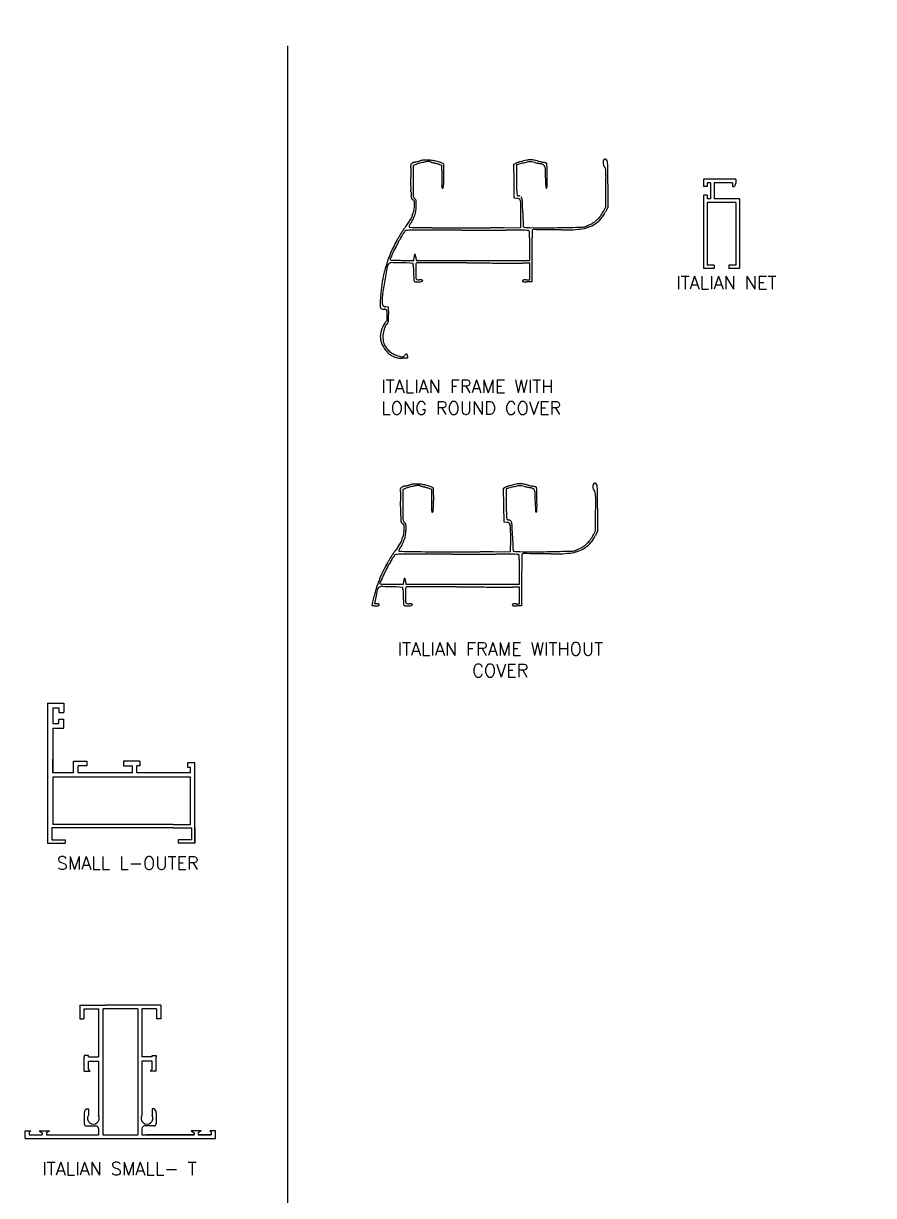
# Model space of a CAD drawing. Header units: millimetres. Extents: x -27371 to -844, y 11365 to 35579.
# Drawn here: x -3277.9 to -2992.2, y 14276.8 to 14670.6 of the extents above; entities that cross this region are included whole.
import ezdxf

# ---------------------------------------------------------------- set-up
doc = ezdxf.new("R2010")
doc.units = ezdxf.units.MM
doc.styles.add('Annotative', font='romans.shx')

msp = doc.modelspace()

# ---------------------------------------------------------------- linework, layer by layer
for p, q in [((-3189.22, 14663.16), (-3189.22, 13689.38)), ((-3113.09, 14623.36), (-3112.54, 14623.62)), ((-3110.17, 14623.63), (-3112.23, 14623.07)), ((-3146.28, 14623.15), (-3146.95, 14622.9)), ((-3146.95, 14622.9), (-3146.95, 14619.79)), ((-3137.27, 14622.9), (-3137.94, 14623.15)), ((-3137.24, 14619.61), (-3137.27, 14622.9)), ((-3113.02, 14617.66), (-3113.09, 14623.36)), ((-3112.23, 14623.07), (-3112.2, 14618.03)), ((-3112.96, 14611.96), (-3113.02, 14617.66)), ((-3081.51, 14616.74), (-3081.51, 14608.81)), ((-3038.46, 14618.26), (-3049.36, 14618.26)), ((-3049.36, 14618.26), (-3049.36, 14615.86)), ((-3048.16, 14615.86), (-3049.36, 14615.86)), ((-3046.96, 14617.06), (-3048.16, 14617.06)), ((-3048.16, 14617.06), (-3048.16, 14615.86)), ((-3046.96, 14617.06), (-3046.96, 14611.71)), ((-3039.66, 14617.06), (-3045.76, 14617.06)), ((-3045.76, 14617.06), (-3045.76, 14611.71)), ((-3039.66, 14617.06), (-3039.66, 14615.86)), ((-3039.48, 14615.86), (-3039.66, 14615.86)), ((-3038.46, 14617.06), (-3038.87, 14616.03)), ((-3038.46, 14618.26), (-3038.46, 14617.06)), ((-3112, 14611.83), (-3112.96, 14611.96)), ((-3082.23, 14609.05), (-3082.16, 14615.47)), ((-3049.36, 14612.91), (-3049.36, 14588.26)), ((-3048.16, 14612.91), (-3049.36, 14612.91)), ((-3048.16, 14612.91), (-3048.16, 14611.71)), ((-3082.9, 14607.62), (-3082.23, 14609.05)), ((-3081.51, 14608.81), (-3082.3, 14607.28)), ((-3046.96, 14611.71), (-3048.16, 14611.71)), ((-3048.16, 14610.51), (-3048.16, 14589.46)), ((-3038.46, 14610.51), (-3048.16, 14610.51)), ((-3037.26, 14611.71), (-3045.76, 14611.71)), ((-3038.46, 14610.51), (-3038.46, 14589.46)), ((-3037.26, 14611.71), (-3037.26, 14588.26)), ((-3110.78, 14602.04), (-3110.71, 14605.92)), ((-3116.71, 14601.98), (-3110.78, 14602.04)), ((-3048.16, 14596.16), (-3048.16, 14589.46)), ((-3038.46, 14596.16), (-3038.46, 14589.46)), ((-3107.76, 14591.03), (-3107.76, 14595.73)), ((-3107.03, 14592.44), (-3107.03, 14583.77)), ((-3150.71, 14591.03), (-3146.73, 14591.03)), ((-3146.73, 14591.03), (-3146.66, 14592.06)), ((-3146.03, 14592.06), (-3145.95, 14591.03)), ((-3145.95, 14591.03), (-3126.85, 14591.03)), ((-3126.85, 14591.03), (-3107.76, 14591.03)), ((-3107.76, 14590.06), (-3110.11, 14590.07)), ((-3107.76, 14587.28), (-3107.76, 14590.06)), ((-3045.76, 14588.26), (-3049.36, 14588.26)), ((-3045.76, 14589.46), (-3048.16, 14589.46)), ((-3045.76, 14589.46), (-3045.76, 14588.26)), ((-3038.46, 14589.46), (-3040.86, 14589.46)), ((-3040.86, 14589.46), (-3040.86, 14588.26)), ((-3037.26, 14588.26), (-3040.86, 14588.26)), ((-3108.96, 14584.5), (-3107.76, 14584.5)), ((-3107.76, 14584.5), (-3107.76, 14587.28)), ((-3107.03, 14583.77), (-3108.6, 14583.77)), ((-3156.18, 14575.5), (-3155.29, 14575.42)), ((-3155.29, 14575.42), (-3155.23, 14572.85)), ((-3148.88, 14558.13), (-3150.57, 14558.13)), ((-3148.88, 14558.85), (-3148.88, 14558.13)), ((-3149.73, 14514.29), (-3150.4, 14514.04)), ((-3150.4, 14514.04), (-3150.4, 14510.93)), ((-3140.72, 14514.04), (-3141.39, 14514.29)), ((-3140.69, 14510.75), (-3140.72, 14514.04)), ((-3116.54, 14514.5), (-3115.99, 14514.76)), ((-3116.47, 14508.8), (-3116.54, 14514.5)), ((-3113.62, 14514.77), (-3115.68, 14514.2)), ((-3115.68, 14514.2), (-3115.65, 14509.17)), ((-3116.41, 14503.09), (-3116.47, 14508.8)), ((-3085.68, 14500.19), (-3085.61, 14506.61)), ((-3084.96, 14507.88), (-3084.96, 14499.95)), ((-3115.45, 14502.97), (-3116.41, 14503.09)), ((-3086.35, 14498.76), (-3085.68, 14500.19)), ((-3084.96, 14499.95), (-3085.75, 14498.42)), ((-3114.23, 14493.18), (-3114.16, 14497.06)), ((-3120.16, 14493.12), (-3114.23, 14493.18)), ((-3111.21, 14482.17), (-3111.21, 14486.87)), ((-3154.16, 14482.17), (-3150.18, 14482.17)), ((-3150.18, 14482.17), (-3150.11, 14483.2)), ((-3149.48, 14483.2), (-3149.4, 14482.17)), ((-3149.4, 14482.17), (-3130.3, 14482.17)), ((-3130.3, 14482.17), (-3111.21, 14482.17)), ((-3110.48, 14483.58), (-3110.48, 14474.91)), ((-3111.21, 14481.2), (-3113.56, 14481.21)), ((-3111.21, 14478.42), (-3111.21, 14481.2)), ((-3111.21, 14475.64), (-3111.21, 14478.42)), ((-3160.04, 14474.92), (-3160.81, 14474.92)), ((-3160.04, 14474.92), (-3159.09, 14474.92)), ((-3158.96, 14475.66), (-3159.91, 14475.66)), ((-3112.42, 14475.64), (-3111.21, 14475.64)), ((-3110.48, 14474.91), (-3112.05, 14474.91)), ((-3269.81, 14442.23), (-3269.81, 14395.23)), ((-3269.81, 14442.23), (-3264.41, 14442.23)), ((-3268.01, 14440.63), (-3268.01, 14435.39)), ((-3268.01, 14440.63), (-3266.01, 14440.63)), ((-3268.01, 14440.63), (-3268.01, 14435.39)), ((-3266.01, 14440.63), (-3266.01, 14439.13)), ((-3266.01, 14439.13), (-3264.41, 14439.13)), ((-3264.41, 14442.23), (-3264.41, 14439.13)), ((-3268.01, 14435.39), (-3266.01, 14435.39)), ((-3266.01, 14436.89), (-3264.41, 14436.89)), ((-3266.01, 14435.39), (-3266.01, 14436.89)), ((-3264.41, 14433.79), (-3264.41, 14436.89)), ((-3268.01, 14433.79), (-3268.01, 14418.87)), ((-3268.01, 14433.79), (-3264.41, 14433.79)), ((-3268.01, 14418.87), (-3268.01, 14423.43)), ((-3268.01, 14421.93), (-3268.01, 14418.87)), ((-3264.41, 14418.87), (-3268.01, 14418.87)), ((-3261.06, 14418.87), (-3268.01, 14418.87)), ((-3261.06, 14422.73), (-3256.59, 14422.73)), ((-3261.06, 14421.23), (-3261.06, 14422.73)), ((-3261.06, 14418.87), (-3261.06, 14421.23)), ((-3259.56, 14418.87), (-3259.56, 14421.23)), ((-3256.59, 14421.23), (-3259.56, 14421.23)), ((-3241.33, 14418.87), (-3259.56, 14418.87)), ((-3241.33, 14418.87), (-3257.42, 14418.87)), ((-3256.59, 14422.73), (-3256.59, 14421.23)), ((-3238.83, 14422.73), (-3244.3, 14422.73)), ((-3244.3, 14422.73), (-3244.3, 14421.23)), ((-3244.3, 14421.23), (-3241.33, 14421.23)), ((-3241.33, 14418.87), (-3241.33, 14421.23)), ((-3239.83, 14418.87), (-3239.83, 14421.23)), ((-3238.83, 14421.23), (-3239.83, 14421.23)), ((-3221.81, 14418.87), (-3239.83, 14418.87)), ((-3238.83, 14422.73), (-3238.83, 14421.23)), ((-3220.31, 14422.23), (-3222.77, 14422.23)), ((-3222.77, 14422.23), (-3222.77, 14420.73)), ((-3222.77, 14420.73), (-3221.81, 14420.73)), ((-3221.81, 14418.87), (-3221.81, 14420.73)), ((-3221.81, 14418.87), (-3221.81, 14420.73)), ((-3220.31, 14395.23), (-3220.31, 14422.23)), ((-3220.31, 14420.73), (-3220.31, 14422.23)), ((-3220.31, 14418.87), (-3220.31, 14421.34)), ((-3221.81, 14417.37), (-3268.01, 14417.37)), ((-3268.01, 14417.37), (-3268.01, 14401.43)), ((-3221.81, 14401.43), (-3221.81, 14417.37)), ((-3227.64, 14400.33), (-3268.41, 14400.33)), ((-3268.41, 14400.33), (-3268.41, 14396.33)), ((-3227.64, 14401.43), (-3268.01, 14401.43)), ((-3227.64, 14401.43), (-3221.81, 14401.43)), ((-3227.64, 14400.33), (-3221.41, 14400.33)), ((-3221.41, 14400.33), (-3221.41, 14396.33)), ((-3220.31, 14400.33), (-3220.31, 14395.23)), ((-3269.81, 14395.23), (-3268.01, 14395.23)), ((-3269.81, 14395.23), (-3268.01, 14395.23)), ((-3269.51, 14395.23), (-3263.91, 14395.23)), ((-3269.51, 14395.23), (-3263.91, 14395.23)), ((-3268.41, 14396.33), (-3263.91, 14396.33)), ((-3263.91, 14396.33), (-3263.91, 14395.23)), ((-3225.91, 14396.33), (-3225.91, 14395.23)), ((-3221.41, 14396.33), (-3225.91, 14396.33)), ((-3220.31, 14395.23), (-3225.91, 14395.23)), ((-3220.31, 14395.23), (-3225.91, 14395.23)), ((-3259, 14340.76), (-3250.4, 14340.76)), ((-3259, 14340.76), (-3259, 14336.16)), ((-3231.8, 14340.76), (-3250.4, 14340.76)), ((-3231.8, 14340.76), (-3231.8, 14336.16)), ((-3259, 14336.16), (-3257.6, 14336.16)), ((-3257.6, 14339.56), (-3252.7, 14339.56)), ((-3257.6, 14339.56), (-3257.6, 14336.16)), ((-3252.7, 14339.56), (-3252.7, 14323.36)), ((-3251.3, 14339.56), (-3251.1, 14339.56)), ((-3251.3, 14339.56), (-3251.3, 14297.16)), ((-3239.5, 14339.56), (-3251.1, 14339.56)), ((-3239.5, 14339.56), (-3239.5, 14297.16)), ((-3233.2, 14339.56), (-3238.1, 14339.56)), ((-3238.1, 14339.56), (-3238.1, 14323.36)), ((-3233.2, 14339.56), (-3233.2, 14336.16)), ((-3231.8, 14336.16), (-3233.2, 14336.16)), ((-3256.1, 14323.86), (-3257.5, 14323.86)), ((-3257.5, 14323.86), (-3257.5, 14323.36)), ((-3257.5, 14318.56), (-3257.5, 14323.36)), ((-3256.1, 14323.36), (-3256.1, 14323.86)), ((-3256.1, 14323.36), (-3252.7, 14323.36)), ((-3256.1, 14321.96), (-3252.7, 14321.96)), ((-3256.1, 14319.28), (-3256.1, 14321.96)), ((-3252.7, 14321.96), (-3252.7, 14303.83)), ((-3234.7, 14323.36), (-3238.1, 14323.36)), ((-3238.1, 14321.96), (-3238.1, 14303.83)), ((-3234.7, 14321.96), (-3238.1, 14321.96)), ((-3234.7, 14323.36), (-3234.7, 14323.86)), ((-3234.7, 14323.86), (-3233.3, 14323.86)), ((-3234.7, 14319.28), (-3234.7, 14321.96)), ((-3233.3, 14323.86), (-3233.3, 14323.36)), ((-3233.3, 14318.56), (-3233.3, 14323.36)), ((-3257.5, 14318.56), (-3255.5, 14318.56)), ((-3255.5, 14318.56), (-3256.1, 14319.28)), ((-3235.3, 14318.56), (-3234.7, 14319.28)), ((-3233.3, 14318.56), (-3235.3, 14318.56)), ((-3251.3, 14312.45), (-3251.3, 14297.16)), ((-3257.5, 14304.6), (-3257.5, 14301.02)), ((-3256.64, 14305.96), (-3256.1, 14305.96)), ((-3256.1, 14305.96), (-3256.1, 14303.83)), ((-3239.5, 14307.89), (-3239.5, 14297.16)), ((-3239.5, 14307.45), (-3239.5, 14297.16)), ((-3234.7, 14305.96), (-3234.7, 14303.83)), ((-3234.16, 14305.96), (-3234.7, 14305.96)), ((-3233.3, 14304.6), (-3233.3, 14301.02)), ((-3277.4, 14295.96), (-3277.4, 14298.56)), ((-3277.4, 14298.56), (-3275.5, 14298.56)), ((-3276.7, 14298.56), (-3275.5, 14298.56)), ((-3275.5, 14298.56), (-3276, 14298.12)), ((-3276, 14298.12), (-3276, 14297.16)), ((-3276, 14297.16), (-3271.6, 14297.16)), ((-3272.6, 14298.56), (-3269.2, 14298.56)), ((-3272.6, 14298.56), (-3271.6, 14297.86)), ((-3271.6, 14297.86), (-3271.6, 14297.16)), ((-3269.2, 14298.56), (-3270.2, 14297.86)), ((-3270.2, 14297.86), (-3270.2, 14297.16)), ((-3270.2, 14297.16), (-3252.7, 14297.16)), ((-3256.64, 14300.16), (-3253.56, 14300.16)), ((-3252.7, 14299.3), (-3252.7, 14297.16)), ((-3251.3, 14297.16), (-3249.7, 14297.16)), ((-3249.7, 14297.16), (-3239.5, 14297.16)), ((-3238.1, 14299.3), (-3238.1, 14297.16)), ((-3238.1, 14297.16), (-3220.6, 14297.16)), ((-3234.16, 14300.16), (-3237.24, 14300.16)), ((-3220.6, 14297.16), (-3236.7, 14297.16)), ((-3218.2, 14298.56), (-3221.6, 14298.56)), ((-3221.6, 14298.56), (-3220.6, 14297.86)), ((-3220.6, 14297.86), (-3220.6, 14297.16)), ((-3218.2, 14298.56), (-3219.2, 14297.86)), ((-3219.2, 14297.86), (-3219.2, 14297.16)), ((-3219.2, 14297.16), (-3214.8, 14297.16)), ((-3214.8, 14297.16), (-3219.2, 14297.16)), ((-3213.4, 14298.56), (-3215.3, 14298.56)), ((-3214.1, 14298.56), (-3215.3, 14298.56)), ((-3215.3, 14298.56), (-3214.8, 14298.12)), ((-3214.8, 14298.12), (-3214.8, 14297.16)), ((-3213.4, 14295.96), (-3213.4, 14298.56)), ((-3277.4, 14295.96), (-3213.4, 14295.96))]:
    msp.add_line(p, q)
msp.add_circle((-2903.31, 14208.13), 864.48)
for centre, radius, start, end in [((-3146.58, 14622.45), 1.39, 120.1835, 131.0629), ((-3145.45, 14620.51), 3.64, 114.8759, 120.1835), ((-3145.34, 14620.27), 3.9, 109.6654, 114.8759), ((-3145.76, 14621.45), 2.64, 102.6864, 109.6654), ((-3150.52, 14642.6), 19.04, 282.6864, 283.7576), ((-3138.24, 14601.31), 23.27, 106.2571, 110.2053), ((-3158.87, 14676.71), 54.15, 283.7576, 284.2487), ((-3159.72, 14680.02), 57.57, 284.2487, 284.735), ((-3154.59, 14660.54), 37.43, 284.735, 285.4065), ((-3138.88, 14603.48), 21.01, 101.9933, 106.257), ((-3142.74, 14617.54), 7.18, 95.0973, 105.4066), ((-3142.38, 14613.55), 11.19, 87.7024, 95.0974), ((-3138.88, 14603.48), 21.02, 98.3658, 101.9933), ((-3142.45, 14612.04), 12.7, 80.7394, 87.7024), ((-3141.76, 14623.11), 1.17, 68.6724, 98.3659), ((-3139.22, 14629.63), 5.83, 248.6725, 251.6854), ((-3133.03, 14648.33), 25.53, 251.6854, 252.6913), ((-3132.16, 14651.11), 28.44, 252.6912, 253.6916), ((-3142.67, 14610.67), 14.08, 74.296, 80.7394), ((-3133.42, 14646.8), 23.95, 253.6916, 254.8297), ((-3146.59, 14598.24), 26.36, 73.7786, 74.8297), ((-3143.65, 14607.17), 17.72, 71.7599, 74.296), ((-3141.77, 14612.9), 11.69, 68.2965, 71.7599), ((-3141.97, 14612.38), 12.24, 65.5752, 68.2964), ((-3110.98, 14620.3), 3.66, 110.4436, 115.1455), ((-3107.59, 14611.2), 13.37, 108.6493, 110.4435), ((-3107.16, 14609.93), 14.72, 106.8758, 108.6492), ((-3108.14, 14613.16), 11.34, 104.7196, 106.8757), ((-3087.42, 14534.28), 92.9, 103.3, 104.7196), ((-3095.25, 14569.14), 56.49, 103.6879, 105.3146), ((-3107.38, 14618.74), 6.11, 92.9493, 103.3), ((-3107.35, 14618.82), 5.37, 94.538, 103.6879), ((-3107.53, 14621.05), 3.12, 81.374, 94.538), ((-3107.48, 14620.71), 4.13, 79.2997, 92.9493), ((-3108.52, 14614.53), 9.72, 75.7283, 81.374), ((-3111.64, 14598.74), 26.49, 75.84, 79.2997), ((-3095.87, 14664.24), 41.58, 255.7283, 256.3915), ((-3086.17, 14704.33), 82.82, 256.3916, 256.7876), ((-3093.81, 14669.39), 46.37, 255.8401, 256.4314), ((-3086.26, 14703.92), 82.4, 256.7876, 257.184), ((-3083.78, 14710.96), 89.13, 256.4314, 256.794), ((-3084.04, 14709.86), 88, 256.794, 257.1575), ((-3094.58, 14663.63), 40.59, 257.1575, 257.8058), ((-3105.56, 14612.82), 11.39, 75.8266, 77.8058), ((-3104.63, 14616.49), 7.61, 73.1487, 75.8266), ((-3104.86, 14615.74), 8.4, 71.1366, 73.1488), ((-3102.22, 14623.46), 0.241, 45, 71.1367), ((-3102.17, 14623.51), 0.172, 2.6085, 45.0001), ((-3080.92, 14623.92), 2.18, 161.2377, 180.8445), ((-3080.23, 14623.93), 2.87, 180.8445, 197.9008), ((-3082.44, 14624.43), 0.578, 40.0019, 159.8262), ((-3082.82, 14623.95), 1.18, 7.7284, 45.7924), ((-3095.38, 14622.25), 13.86, 0.3967, 7.7283), ((-3147.03, 14622.95), 0.781, 150.4975, 198.9317), ((-3149.59, 14622.3), 1.86, 3.0623, 12.168), ((-3134.58, 14621.47), 13.16, 177.4315, 179.5729), ((-3060.45, 14620.91), 87.29, 179.5728, 180.1022), ((-3049.97, 14620.93), 97.77, 180.1022, 180.6436), ((-3151.26, 14622.21), 3.54, 357.4315, 3.0623), ((-3050.09, 14620.93), 97.65, 180.6436, 181.1854), ((-3148.36, 14624.35), 1.21, 302.8412, 305.3083), ((-3148.91, 14625.13), 2.16, 305.3084, 311.0629), ((-2505.57, 14616.98), 641.38, 179.74869, 180.25131), ((-3149.11, 14589.58), 35.38, 72.9357, 73.7786), ((-3148.22, 14592.46), 32.37, 72.0835, 72.9356), ((-3141.11, 14614.46), 9.25, 69.9187, 72.0835), ((-3137.07, 14623.17), 0.392, 32.8593, 65.5751), ((-3137.14, 14623.13), 0.48, 2.682, 32.8594), ((-3214.09, 14619.52), 77.51, 1.8634, 2.682), ((-3182.17, 14620.56), 45.57, 0.2149, 1.8634), ((-3213.98, 14620.44), 77.39, 359.1061, 0.2149), ((-3095.78, 14662.08), 39.49, 257.1841, 257.8714), ((-3104.75, 14620.34), 3.2, 59.888, 77.8714), ((-3103.69, 14622.18), 1.07, 19.3648, 59.8881), ((-3106.04, 14621.35), 3.57, 1.6983, 19.3648), ((-3192.73, 14618.78), 90.3, 360, 1.6982), ((-3363.38, 14611.61), 261.65, 2.3532, 2.6085), ((-3177.78, 14619.23), 75.89, 1.3425, 2.3532), ((-3243.26, 14617.7), 141.39, 0.7081, 1.3425), ((-3081.33, 14623.58), 1.71, 197.9007, 222.9733), ((-3083.47, 14621.59), 1.21, 14.4318, 42.9731), ((-3086.54, 14620.8), 4.38, 3.4883, 14.4318), ((-3104.97, 14619.67), 22.84, 359.6618, 3.4884), ((-3890.27, 14616.74), 808.76, 359.99996, 0.39667), ((-3277.77, 14615.15), 130.1, 359.5267, 1.6577), ((-3135.54, 14615.6), 1.73, 175.2338, 183.4678), ((-3142.42, 14616.17), 5.18, 355.2339, 359.369), ((-3315.11, 14618.07), 177.88, 359.3691, 359.6909), ((-3360.15, 14617.8), 222.92, 0.1301, 0.4654), ((-3292.77, 14617.95), 155.53, 359.691, 0.1301), ((-3145.08, 14616.99), 8.4, 349.5916, 354.4683), ((-3153.69, 14617.82), 17.05, 354.4684, 358.2629), ((-3267.81, 14621.28), 131.22, 358.2629, 359.1061), ((-2874.58, 14619.29), 237.63, 180.3045, 180.9226), ((-2976.13, 14618.78), 126.31, 180.0001, 180.8208), ((-3088.33, 14617.18), 14.1, 180.8208, 184.9381), ((-3097.04, 14616.42), 5.35, 184.9381, 191.3311), ((-3113.56, 14616.95), 11.68, 352.7268, 356.5327), ((-3122.15, 14617.47), 20.28, 356.5327, 359.9158), ((-3246.96, 14617.65), 145.09, 359.9158, 0.7081), ((-3863.62, 14624.15), 781.51, 359.36325, 359.66187), ((-3039.47, 14616.94), 1.09, 269.3357, 303.1171), ((-3104.53, 14614.15), 43.14, 180.1003, 182.0183), ((-3144.7, 14612.73), 2.94, 182.0183, 195.6563), ((-3146.68, 14612.18), 0.892, 195.6563, 225.4363), ((-3102.76, 14614.16), 44.19, 180, 181.5468), ((-3144.03, 14613.05), 2.9, 181.5468, 192.8307), ((-3145.95, 14612.61), 0.933, 192.8307, 216.56), ((-3145.74, 14612.77), 1.19, 216.56, 236.2942), ((-3136.92, 14615.51), 0.343, 183.4677, 210.7143), ((-3137.09, 14615.41), 0.147, 210.7145, 257.4452), ((-3137.07, 14615.52), 0.256, 257.4452, 288.3943), ((-3137.07, 14615.51), 0.252, 288.3944, 349.5916), ((-3083.27, 14615.93), 28.91, 180.9226, 183.8383), ((-3096.36, 14615.05), 15.79, 183.8383, 187.2531), ((-3111.66, 14613.11), 0.369, 187.2531, 238.2826), ((-3112.72, 14606.14), 5.74, 77.062, 82.8032), ((-3111.29, 14613.7), 1.07, 238.2824, 246.4368), ((-3111.38, 14613.5), 0.847, 246.4368, 256.1319), ((-3111.43, 14613.29), 0.631, 256.1317, 266.9635), ((-3111.46, 14612.79), 0.131, 266.9636, 301.7176), ((-3111.34, 14612.59), 0.0996, 71.3161, 121.7175), ((-3111.75, 14611.38), 1.38, 63.9135, 71.3161), ((-3111.32, 14611.63), 0.937, 20.6782, 51.6381), ((-3113.07, 14610.96), 2.81, 7.0283, 20.6781), ((-3102.17, 14615.4), 0.118, 191.3311, 288.7594), ((-3102.2, 14615.5), 0.229, 288.7594, 352.7269), ((-3146.48, 14612.38), 1.17, 225.4363, 249.7481), ((-3147.05, 14610.83), 0.477, 38.5479, 69.7482), ((-3147.23, 14610.69), 0.711, 15.3938, 38.5479), ((-3155.18, 14609.67), 8.71, 347.9181, 354.1321), ((-3148.44, 14610.36), 1.96, 2.9217, 15.3937), ((-3155.87, 14609.74), 9.4, 354.1321, 360), ((-3160.46, 14609.74), 13.99, 360, 2.9217), ((-3147.09, 14610.74), 1.24, 37.4081, 56.2942), ((-3146.78, 14610.98), 0.854, 12.4726, 37.4081), ((-3162.46, 14610.07), 16.58, 352.0893, 355.1343), ((-3148.48, 14610.6), 2.59, 0.4887, 12.4727), ((-3158.5, 14609.73), 12.61, 355.1344, 358.8729), ((-3186.3, 14610.28), 40.41, 358.873, 0.4887), ((-3111.57, 14611.14), 0.605, 47.0749, 77.0619), ((-3111.57, 14611.14), 0.611, 17.3023, 47.0748), ((-3116.63, 14609.57), 5.91, 11.676, 17.3022), ((-3114.52, 14610), 3.76, 2.7421, 11.676), ((-3169.93, 14607.35), 59.23, 1.5477, 2.7422), ((-3171.8, 14607.3), 61.09, 0.1721, 1.5476), ((-3123.85, 14609.64), 13.67, 2.0209, 7.0282), ((-3479.28, 14597.09), 369.32, 1.561, 2.0209), ((-3284.3, 14690.77), 161.33, 327.4058, 327.9843), ((-3147.98, 14605.53), 0.547, 327.9842, 360), ((-3146.85, 14605.53), 0.577, 167.1926, 180), ((-3161.54, 14611.58), 16.07, 331.3842, 334.3185), ((-3145.16, 14605.15), 2.32, 162.6325, 167.1927), ((-3144.86, 14605.06), 2.63, 158.1735, 162.6326), ((-3145.19, 14605.19), 2.27, 153.1971, 158.1735), ((-3152.4, 14608.83), 5.8, 333.1971, 341.4185), ((-3160.92, 14611.27), 15.38, 334.3186, 337.902), ((-3154.42, 14609.51), 7.94, 341.4184, 347.9181), ((-3162.29, 14611.83), 16.86, 337.9021, 341.2472), ((-3150.48, 14607.82), 4.39, 341.2472, 348.9954), ((-3160.95, 14609.86), 15.06, 348.9955, 352.0892), ((-3188.36, 14607.25), 77.66, 359.023, 0.1721), ((-2796.21, 14615.71), 314.01, 181.561, 181.8979), ((-2947.21, 14610.7), 162.92, 181.898, 182.4485), ((-3090.14, 14609.55), 6.98, 301.2483, 309.331), ((-3091.14, 14611.3), 9.64, 304.0725, 319.4498), ((-3093.66, 14613.85), 12.54, 309.331, 314.5426), ((-3091.01, 14611.16), 8.76, 314.5427, 319.9337), ((-3093.99, 14613.66), 12.65, 319.9337, 324.0294), ((-3092.8, 14612.72), 11.83, 319.4499, 332.6397), ((-3093.56, 14613.35), 12.12, 324.0294, 328.1872), ((-3088.69, 14610.33), 6.38, 328.1873, 334.9055), ((-3050.64, 14534.07), 120.18, 146.2404, 146.8323), ((-3098.87, 14566.31), 62.16, 145.1486, 146.2404), ((-3149.59, 14599.59), 0.845, 142.9374, 153.8557), ((-3149.79, 14599.74), 0.589, 130.1992, 142.9374), ((-3150.09, 14600.1), 0.125, 90, 130.1993), ((-3150.09, 14600.34), 0.113, 270, 314.9232), ((-3150.48, 14600.72), 0.656, 314.9231, 327.183), ((-3150.74, 14600.89), 0.971, 327.183, 337.618), ((-3148.42, 14600.81), 1.79, 131.0064, 145.1485), ((-3151.18, 14601.07), 1.45, 337.6181, 345.345), ((-3149.32, 14600.59), 0.471, 94.7661, 165.345), ((-3150.9, 14603.66), 1.99, 311.0064, 326.4149), ((-3146.55, 14567.32), 33.85, 91.4408, 94.766), ((-3224.5, 14652.53), 90.34, 326.4149, 327.4059), ((-3148.13, 14602.34), 0.205, 163.4999, 224.9753), ((-3144.21, 14601.18), 4.29, 156.7398, 163.4998), ((-3148.12, 14602.36), 0.226, 224.9752, 268.8879), ((-3144.63, 14601.36), 3.84, 148.8516, 156.7397), ((-3074.74, 18382.01), 3780.59, 268.88786, 268.94125), ((-3147.17, 14602.9), 0.872, 125.1252, 148.8515), ((-3148.12, 14604.25), 0.789, 305.1252, 331.3843), ((-3143.71, 14454.46), 146.75, 89.9518, 91.4408), ((-3135.54, 15092.35), 490.37, 268.9412, 269.4033), ((-3152.86, 3578.03), 11023.18, 89.883981, 89.951819), ((-3130.79, 15547.81), 945.86, 269.40327, 269.68586), ((-3126.03, 15910.29), 1308.36, 269.56406, 270.22088), ((-3127.96, 17194.99), 2593.81, 269.9431, 270.17709), ((-3060.11, 8332.07), 6270.17, 90.538133, 90.556238), ((-3115.64, 15423.84), 822.65, 269.70047, 270.00001), ((-3013.4, 3358.76), 11243.7, 90.526434, 90.538122), ((-3115.64, 13752.76), 848.43, 89.70441, 90.00006), ((-3111.49, 14556.9), 44.28, 87.1701, 89.7045), ((-1981.76, 14651.99), 1129.25, 182.44848, 182.51907), ((-3109.83, 14602.36), 0.0894, 182.5191, 230.6617), ((-3109.49, 14602.77), 0.622, 230.6615, 263.6399), ((-3107.12, 14624.06), 22.05, 263.6399, 266.1519), ((-3110.11, 14584.96), 16.19, 83.1954, 87.1702), ((-3107.3, 14621.47), 19.45, 266.1519, 268.8351), ((-3108.23, 14600.68), 0.352, 20.9936, 83.1954), ((-3108.74, 14600.49), 0.896, 2.1146, 20.9936), ((-3277.85, 14594.24), 170.12, 1.6556, 2.1146), ((-3102.88, 14754.95), 153, 268.1964, 271.7147), ((335.05, 14558.89), 3442.28, 179.29721, 179.33915), ((-3106.83, 14601.11), 0.141, 134.898, 179.2973), ((-3106.61, 14600.89), 0.452, 89.6762, 134.8979), ((-3117.89, 12604.44), 1996.93, 89.54253, 89.67615), ((-3124.47, 11781.44), 2819.96, 89.44692, 89.54249), ((-3125.61, 16232.01), 1630.22, 270.9601, 271.24383), ((-3095.75, 14641.66), 40.42, 267.881, 277.0726), ((-3092.16, 14614.14), 12.67, 276.2704, 288.8457), ((-3090.3, 14605.78), 3.61, 271.2439, 292.1582), ((-3103.07, 14637.12), 37.44, 292.1583, 294.5703), ((-3091.24, 14611.44), 9.81, 288.8457, 304.0724), ((-3091.45, 14611.72), 9.52, 294.5702, 301.2484), ((-3005.97, 14522.14), 164.83, 152.4839, 153.3988), ((-2845.96, 14446.56), 341.08, 153.7495, 154.1811), ((-3148.94, 14596.62), 3.62, 138.2218, 152.484), ((-3150.78, 14596.88), 1.21, 130.5945, 153.7496), ((-3153.41, 14600.61), 2.37, 318.2217, 323.2098), ((-3152.29, 14598.65), 1.12, 310.5946, 327.949), ((-3153.11, 14600.39), 2, 323.2098, 328.8821), ((-3152.83, 14600.22), 1.67, 328.882, 334.6159), ((-3169.14, 14609.2), 20.99, 327.949, 330.0072), ((-3151.52, 14599.6), 0.221, 334.616, 0.0001), ((-3150.9, 14599.6), 0.4, 146.8323, 179.9999), ((-3166.05, 14607.42), 17.43, 330.0072, 332.4972), ((-3152.97, 14600.61), 2.69, 332.4971, 342.4045), ((-3149.3, 14599.44), 1.17, 153.8557, 162.4044), ((-3200.68, 14596.47), 92.92, 0.6674, 1.6557), ((-3264.69, 14595.73), 156.93, 0.0001, 0.6674), ((-2713.23, 14594.05), 393.8, 179.3391, 179.7496), ((-3153.76, 14591.32), 1.53, 138.0043, 162.0534), ((-3155.3, 14592.71), 0.543, 318.0043, 332.8038), ((-3155.88, 14593.01), 1.2, 332.8039, 341.0042), ((-3155.95, 14593.03), 1.27, 341.0042, 349.0303), ((-3155.55, 14592.96), 0.859, 349.0302, 359.8019), ((-3153.41, 14592.95), 1.27, 153.9914, 179.8019), ((-2917.84, 14478.01), 263.39, 153.3989, 153.9913), ((-3154.5, 14592.26), 0.276, 302.3936, 325.1668), ((-3154.58, 14592.31), 0.371, 325.1668, 344.4773), ((-3154.7, 14592.34), 0.497, 344.4774, 0), ((-3153.19, 14592.34), 1.02, 154.5806, 179.9999), ((-2819.56, 14433.79), 370.41, 154.1811, 154.5806), ((-3142.17, 14591.73), 4.5, 170.8099, 175.8617), ((-3144.17, 14592.06), 2.47, 162.8996, 170.8099), ((-3144.9, 14592.28), 1.71, 154.2329, 162.8997), ((-3146.34, 14592.98), 0.109, 90, 154.233), ((-3146.34, 14592.98), 0.109, 25.767, 90), ((-3147.78, 14592.28), 1.71, 17.1003, 25.7671), ((-3148.51, 14592.06), 2.47, 9.1901, 17.1004), ((-3150.51, 14591.73), 4.5, 4.1383, 9.1901), ((-2345.13, 14592.44), 761.9, 179.74953, 180.00003), ((-3079.76, 14566.07), 79.7, 162.9316, 164.7263), ((-2990.08, 14555.28), 168.93, 168.5232, 170.3264), ((-3003.35, 14542.6), 159.64, 162.0534, 162.9317), ((-3153.73, 14588.51), 1.94, 124.8113, 168.5232), ((-3154.37, 14589.43), 0.815, 89.5111, 124.8113), ((-3153.72, 14591.51), 0.971, 169.0012, 180), ((-3154.37, 14591.51), 0.321, 180.0001, 238.0128), ((-3154.07, 14591.58), 0.61, 153.435, 169.0012), ((-3154.28, 14591.69), 0.376, 133.2722, 153.4349), ((-3154.45, 14591.86), 0.135, 90.0001, 133.2723), ((-3154.01, 14592.08), 0.995, 238.0129, 263.0648), ((-3154.45, 14592.17), 0.172, 270, 302.3937), ((-3156.87, 14296.07), 294.19, 88.9542, 89.5111), ((-3153.17, 14598.98), 7.94, 263.0648, 269.5474), ((-3150.71, 14910.5), 319.47, 269.5474, 270), ((-3152.02, 14529.26), 60.96, 85.258, 89.5139), ((-3147.62, 14589.8), 0.672, 6.2977, 17.7947), ((-3152.71, 14589.24), 5.79, 1.584, 6.2977), ((-2795.54, 14599.11), 351.51, 181.584, 181.9853), ((-3141.4, 14588.99), 4.7, 171.909, 179.6828), ((-3096.35, 14588.74), 49.74, 179.6829, 181.0587), ((-3144.77, 14589.47), 1.29, 155.2041, 171.9089), ((-3145.66, 14589.88), 0.313, 107.5284, 155.2041), ((-3145.44, 14589.2), 1.02, 90.0767, 107.5284), ((-3135.54, 7196.73), 7393.5, 90.039592, 90.07672), ((-3139.81, 13377.3), 1212.93, 89.78476, 90.03961), ((-3143.88, 12295.32), 2294.92, 89.62668, 89.78482), ((-2752.41, 72387.81), 57798.85, 269.6267619, 269.633179), ((-2882.87, 52013.36), 37423.98, 269.633208, 269.642146), ((-2810.33, 63632.07), 49042.91, 269.64217, 269.6479), ((-3106.19, 15487.68), 897.62, 269.64792, 269.74967), ((-3131.96, 14579.8), 25.71, 168.0967, 171.4574), ((-3123.56, 14578.03), 34.3, 164.7263, 168.0966), ((-3088.02, 14588.97), 58.86, 181.9852, 183.49), ((-3100.99, 14588.18), 45.86, 183.49, 184.8156), ((-3146.01, 14584.39), 0.685, 184.8155, 211.7175), ((-2839.92, 14593.48), 306.22, 181.0587, 181.5235), ((-3144.27, 14585.39), 1.76, 181.5235, 199.547), ((-3145.59, 14584.92), 0.362, 199.5471, 260.1735), ((-3144.91, 14588.86), 4.36, 260.1736, 270), ((-3144.91, 14577.86), 6.64, 83.4764, 90), ((-3144.25, 14583.59), 0.868, 54.266, 83.4764), ((-3143.81, 14584.2), 0.12, 307.4466, 54.266), ((-3109.93, 14584.13), 0.241, 134.6951, 180.0001), ((-3109.78, 14583.98), 0.458, 106.6993, 134.6951), ((-3109.47, 14582.96), 1.52, 93.2239, 106.6992), ((-3108.96, 14573.91), 10.58, 90, 93.224), ((-3092.32, 14574.25), 65.74, 173.394, 175.1638), ((-3104.26, 14575.64), 53.73, 171.4574, 173.394), ((-3046.38, 14564.88), 111.82, 170.3264, 172.9807), ((-3146.27, 14584.23), 0.382, 211.7175, 261.2901), ((-3145.33, 14590.36), 6.58, 261.2902, 267.5316), ((-3145.34, 14590.11), 6.33, 267.5316, 274.8019), ((-3145.15, 14587.81), 4.03, 274.8019, 285.0039), ((-3144.38, 14584.94), 1.05, 285.0039, 307.4466), ((-3109.95, 14584.13), 0.223, 180, 232.2525), ((-3109.71, 14584.44), 0.609, 232.2524, 257.0054), ((-3109.32, 14586.17), 2.38, 257.0054, 267.8411), ((-3108.6, 14605.12), 21.35, 267.8411, 269.9999), ((-3102.51, 14574.36), 55.57, 176.6211, 178.5849), ((-3072.95, 14572.62), 85.18, 175.1638, 176.6211), ((-3150.91, 14577.75), 6.5, 172.9807, 194.0893), ((-3156.33, 14575.69), 1.73, 178.585, 202.6468), ((-3157.4, 14575.24), 0.572, 202.6469, 255.609), ((-3156.69, 14578.01), 3.43, 255.6089, 269.7209), ((-3156.01, 14576.47), 1.24, 194.0893, 209.0388), ((-3156.62, 14576.13), 0.535, 209.0388, 237.1084), ((-3156.48, 14576.35), 0.804, 237.1084, 258.7402), ((-3156.72, 14572.57), 2.02, 81.2049, 89.7208), ((-3155.84, 14579.56), 4.08, 258.7402, 265.2347), ((-3156.64, 14573.1), 1.47, 70.4252, 81.2049), ((-3156.49, 14573.52), 1.03, 57.9196, 70.4252), ((-3156.06, 14574.21), 0.219, 18.3803, 57.9196), ((-3158.22, 14573.49), 2.5, 2.9561, 18.3804), ((-3184.26, 14572.14), 28.57, 0.3706, 2.9562), ((-3212.2, 14571.34), 57, 0.1662, 1.5216), ((-3147.97, 14564.29), 10.19, 146.8476, 162.4913), ((-3152.37, 14566.74), 4.47, 135, 157.8419), ((-3148.86, 14564.87), 9.13, 144.6568, 146.8475), ((-3150.18, 14565.81), 7.51, 142.1198, 144.6568), ((-3150.67, 14566.18), 6.9, 139.7874, 142.1199), ((-3155.49, 14570.26), 0.583, 125.5439, 139.7874), ((-3156.01, 14570.99), 0.315, 305.544, 359.0428), ((-3213.74, 14571.95), 58.06, 359.0428, 0.3707), ((-3156.05, 14570.42), 0.739, 315, 343.3793), ((-3157.97, 14570.99), 2.74, 343.3793, 354.0945), ((-3162.66, 14571.48), 7.45, 354.0945, 0.1662), ((-3151.61, 14565.43), 6.38, 162.4913, 184.7147), ((-3151.59, 14565.44), 6.39, 184.7147, 206.9056), ((-3148.63, 14565.28), 8.49, 172.282, 186.5312), ((-3148.87, 14565.32), 8.24, 157.8419, 172.2819), ((-3148.13, 14567.19), 10.27, 206.9056, 222.4629), ((-3151.84, 14564.92), 5.26, 186.5312, 206.9241), ((-3150.52, 14565.58), 6.73, 206.924, 219.9635), ((-3150.66, 14565.47), 6.56, 219.9635, 233.2638), ((-3150.95, 14564.61), 6.46, 222.463, 234.8732), ((-3151.04, 14564.48), 6.29, 234.8733, 247.5253), ((-3150.24, 14566.03), 7.25, 233.2639, 245.851), ((-3150.88, 14564.87), 6.71, 247.5253, 259.7425), ((-3149.05, 14568.68), 10.17, 245.851, 255.625), ((-3150.57, 14566.6), 8.48, 259.7425, 270), ((-3145.76, 14581.54), 23.43, 255.6249, 257.6765), ((-3150.53, 14559.71), 1.09, 257.6764, 276.7286), ((-3150.46, 14559.11), 0.487, 276.7285, 310.2861), ((-3151.61, 14560.47), 2.27, 310.2861, 321.0011), ((-3147.12, 14556.83), 3.51, 131.36, 141.0011), ((-3149.21, 14559.21), 0.349, 78.876, 131.36), ((-3149.19, 14559.3), 0.252, 13.3818, 78.8761), ((-3151.07, 14558.85), 2.19, 359.9999, 13.3818), ((-3150.48, 14514.09), 0.781, 150.4975, 198.9317), ((-3153.04, 14513.44), 1.86, 3.0623, 12.168), ((-3154.71, 14513.35), 3.54, 357.4315, 3.0623), ((-3151.81, 14515.49), 1.21, 302.8412, 305.3083), ((-3152.36, 14516.27), 2.16, 305.3084, 311.0629), ((-3150.03, 14513.59), 1.39, 120.1835, 131.0629), ((-3148.9, 14511.64), 3.64, 114.8759, 120.1835), ((-3148.79, 14511.4), 3.9, 109.6654, 114.8759), ((-3149.21, 14512.59), 2.64, 102.6864, 109.6654), ((-3153.97, 14533.74), 19.04, 282.6864, 283.7576), ((-3141.69, 14492.45), 23.27, 106.2571, 110.2053), ((-3162.32, 14567.85), 54.15, 283.7576, 284.2487), ((-3163.17, 14571.16), 57.57, 284.2487, 284.735), ((-3158.04, 14551.68), 37.43, 284.735, 285.4065), ((-3142.33, 14494.62), 21.01, 101.9933, 106.257), ((-3146.19, 14508.68), 7.18, 95.0973, 105.4066), ((-3145.84, 14504.68), 11.19, 87.7024, 95.0974), ((-3142.33, 14494.61), 21.02, 98.3658, 101.9933), ((-3145.9, 14503.18), 12.7, 80.7394, 87.7024), ((-3145.21, 14514.25), 1.17, 68.6724, 98.3659), ((-3142.67, 14520.77), 5.83, 248.6725, 251.6854), ((-3136.48, 14539.47), 25.53, 251.6854, 252.6913), ((-3135.61, 14542.25), 28.44, 252.6912, 253.6916), ((-3146.12, 14501.81), 14.08, 74.296, 80.7394), ((-3136.87, 14537.94), 23.95, 253.6916, 254.8297), ((-3150.04, 14489.38), 26.36, 73.7786, 74.8297), ((-3152.56, 14480.72), 35.38, 72.9357, 73.7786), ((-3147.1, 14498.31), 17.72, 71.7599, 74.296), ((-3151.67, 14483.6), 32.37, 72.0835, 72.9356), ((-3144.56, 14505.6), 9.25, 69.9187, 72.0835), ((-3145.22, 14504.03), 11.69, 68.2965, 71.7599), ((-3145.42, 14503.52), 12.24, 65.5752, 68.2964), ((-3140.52, 14514.31), 0.392, 32.8593, 65.5751), ((-3140.59, 14514.26), 0.48, 2.682, 32.8594), ((-3217.54, 14510.66), 77.51, 1.8634, 2.682), ((-3114.43, 14511.44), 3.66, 110.4436, 115.1455), ((-3111.04, 14502.34), 13.37, 108.6493, 110.4435), ((-3110.61, 14501.07), 14.72, 106.8758, 108.6492), ((-3111.59, 14504.3), 11.34, 104.7196, 106.8757), ((-3090.87, 14425.42), 92.9, 103.3, 104.7196), ((-3098.7, 14460.28), 56.49, 103.6879, 105.3146), ((-3110.83, 14509.88), 6.11, 92.9493, 103.3), ((-3110.8, 14509.95), 5.37, 94.538, 103.6879), ((-3110.98, 14512.19), 3.12, 81.374, 94.538), ((-3110.93, 14511.85), 4.13, 79.2997, 92.9493), ((-3111.97, 14505.67), 9.72, 75.7283, 81.374), ((-3115.09, 14489.88), 26.49, 75.84, 79.2997), ((-3099.32, 14555.38), 41.58, 255.7283, 256.3915), ((-3089.62, 14595.47), 82.82, 256.3916, 256.7876), ((-3097.26, 14560.53), 46.37, 255.8401, 256.4314), ((-3089.71, 14595.06), 82.4, 256.7876, 257.184), ((-3087.23, 14602.1), 89.13, 256.4314, 256.794), ((-3099.23, 14553.21), 39.49, 257.1841, 257.8714), ((-3087.49, 14600.99), 88, 256.794, 257.1575), ((-3108.2, 14511.48), 3.2, 59.888, 77.8714), ((-3098.03, 14554.77), 40.59, 257.1575, 257.8058), ((-3109.01, 14503.96), 11.39, 75.8266, 77.8058), ((-3107.14, 14513.32), 1.07, 19.3648, 59.8881), ((-3108.08, 14507.63), 7.61, 73.1487, 75.8266), ((-3109.49, 14512.49), 3.57, 1.6983, 19.3648), ((-3108.31, 14506.88), 8.4, 71.1366, 73.1488), ((-3105.67, 14514.6), 0.241, 45, 71.1367), ((-3105.62, 14514.65), 0.172, 2.6085, 45.0001), ((-3366.83, 14502.75), 261.65, 2.3532, 2.6085), ((-3181.23, 14510.37), 75.89, 1.3425, 2.3532), ((-3084.37, 14515.06), 2.18, 161.2377, 180.8445), ((-3083.68, 14515.07), 2.87, 180.8445, 197.9008), ((-3085.89, 14515.56), 0.578, 40.0019, 159.8262), ((-3084.78, 14514.72), 1.71, 197.9007, 222.9733), ((-3086.92, 14512.73), 1.21, 14.4318, 42.9731), ((-3086.27, 14515.09), 1.18, 7.7284, 45.7924), ((-3098.83, 14513.38), 13.86, 0.3967, 7.7283), ((-3893.72, 14507.88), 808.76, 359.99996, 0.39667), ((-3138.03, 14512.6), 13.16, 177.4315, 179.5729), ((-3063.9, 14512.05), 87.29, 179.5728, 180.1022), ((-3053.42, 14512.07), 97.77, 180.1022, 180.6436), ((-3053.54, 14512.07), 97.65, 180.6436, 181.1854), ((-3281.22, 14506.29), 130.1, 359.5267, 1.6577), ((-2509.02, 14508.11), 641.38, 179.74869, 180.25131), ((-3363.6, 14508.94), 222.92, 0.1301, 0.4654), ((-3296.22, 14509.09), 155.53, 359.691, 0.1301), ((-3271.26, 14512.42), 131.22, 358.2629, 359.1061), ((-3185.62, 14511.7), 45.57, 0.2149, 1.8634), ((-3217.43, 14511.58), 77.39, 359.1061, 0.2149), ((-3196.18, 14509.92), 90.3, 360, 1.6982), ((-2979.58, 14509.92), 126.31, 180.0001, 180.8208), ((-3246.71, 14508.84), 141.39, 0.7081, 1.3425), ((-3250.41, 14508.79), 145.09, 359.9158, 0.7081), ((-3089.99, 14511.94), 4.38, 3.4883, 14.4318), ((-3108.42, 14510.81), 22.84, 359.6618, 3.4884), ((-3867.07, 14515.29), 781.51, 359.36325, 359.66187), ((-3138.99, 14506.73), 1.73, 175.2338, 183.4678), ((-3140.37, 14506.65), 0.343, 183.4677, 210.7143), ((-3145.87, 14507.31), 5.18, 355.2339, 359.369), ((-3318.56, 14509.21), 177.88, 359.3691, 359.6909), ((-3140.54, 14506.55), 0.147, 210.7145, 257.4452), ((-3140.52, 14506.66), 0.256, 257.4452, 288.3943), ((-3140.52, 14506.65), 0.252, 288.3944, 349.5916), ((-3148.53, 14508.12), 8.4, 349.5916, 354.4683), ((-3157.14, 14508.96), 17.05, 354.4684, 358.2629), ((-2878.03, 14510.43), 237.63, 180.3045, 180.9226), ((-3086.72, 14507.07), 28.91, 180.9226, 183.8383), ((-3091.78, 14508.32), 14.1, 180.8208, 184.9381), ((-3100.49, 14507.56), 5.35, 184.9381, 191.3311), ((-3105.62, 14506.53), 0.118, 191.3311, 288.7594), ((-3105.65, 14506.64), 0.229, 288.7594, 352.7269), ((-3117.01, 14508.09), 11.68, 352.7268, 356.5327), ((-3125.6, 14508.61), 20.28, 356.5327, 359.9158), ((-3107.98, 14505.29), 43.14, 180.1003, 182.0183), ((-3148.15, 14503.87), 2.94, 182.0183, 195.6563), ((-3150.13, 14503.32), 0.892, 195.6563, 225.4363), ((-3149.93, 14503.52), 1.17, 225.4363, 249.7481), ((-3106.21, 14505.3), 44.19, 180, 181.5468), ((-3147.48, 14504.19), 2.9, 181.5468, 192.8307), ((-3150.5, 14501.97), 0.477, 38.5479, 69.7482), ((-3149.4, 14503.75), 0.933, 192.8307, 216.56), ((-3149.19, 14503.9), 1.19, 216.56, 236.2942), ((-3150.68, 14501.83), 0.711, 15.3938, 38.5479), ((-3151.89, 14501.49), 1.96, 2.9217, 15.3937), ((-3163.91, 14500.88), 13.99, 360, 2.9217), ((-3150.54, 14501.88), 1.24, 37.4081, 56.2942), ((-3150.24, 14502.11), 0.854, 12.4726, 37.4081), ((-3151.93, 14501.74), 2.59, 0.4887, 12.4727), ((-3189.75, 14501.42), 40.41, 358.873, 0.4887), ((-3099.81, 14506.19), 15.79, 183.8383, 187.2531), ((-3115.11, 14504.24), 0.369, 187.2531, 238.2826), ((-3116.17, 14497.28), 5.74, 77.062, 82.8032), ((-3114.74, 14504.84), 1.07, 238.2824, 246.4368), ((-3114.83, 14504.64), 0.847, 246.4368, 256.1319), ((-3114.88, 14504.43), 0.631, 256.1317, 266.9635), ((-3114.91, 14503.93), 0.131, 266.9636, 301.7176), ((-3115.02, 14502.28), 0.605, 47.0749, 77.0619), ((-3114.79, 14503.73), 0.0996, 71.3161, 121.7175), ((-3115.2, 14502.52), 1.38, 63.9135, 71.3161), ((-3115.02, 14502.28), 0.611, 17.3023, 47.0748), ((-3114.98, 14502.65), 1.18, 22.2723, 70.4839), ((-3120.08, 14500.7), 5.91, 11.676, 17.3022), ((-3117.97, 14501.14), 3.76, 2.7421, 11.676), ((-3116.52, 14502.1), 2.81, 7.0283, 20.6781), ((-3127.3, 14500.77), 13.67, 2.0209, 7.0282), ((-3155.85, 14499.97), 5.8, 333.1971, 341.4185), ((-3157.87, 14500.65), 7.94, 341.4184, 347.9181), ((-3158.63, 14500.81), 8.71, 347.9181, 354.1321), ((-3159.32, 14500.88), 9.4, 354.1321, 360), ((-3153.93, 14498.96), 4.39, 341.2472, 348.9954), ((-3164.4, 14501), 15.06, 348.9955, 352.0892), ((-3165.91, 14501.21), 16.58, 352.0893, 355.1343), ((-3161.95, 14500.87), 12.61, 355.1344, 358.8729), ((-3173.38, 14498.48), 59.23, 1.5477, 2.7422), ((-3175.25, 14498.43), 61.09, 0.1721, 1.5476), ((-3191.81, 14498.38), 77.66, 359.023, 0.1721), ((-3482.73, 14488.23), 369.32, 1.561, 2.0209), ((-2799.66, 14506.85), 314.01, 181.561, 181.8979), ((-3096.25, 14503.86), 11.83, 319.4499, 332.6397), ((-3097.01, 14504.49), 12.12, 324.0294, 328.1872), ((-3092.14, 14501.46), 6.38, 328.1873, 334.9055), ((-3154.35, 14494.8), 1.99, 311.0064, 326.4149), ((-3227.95, 14543.67), 90.34, 326.4149, 327.4059), ((-3287.75, 14581.91), 161.33, 327.4058, 327.9843), ((-3147.66, 14492.32), 4.29, 156.7398, 163.4998), ((-3148.08, 14492.5), 3.84, 148.8516, 156.7397), ((-3150.62, 14494.03), 0.872, 125.1252, 148.8515), ((-3151.57, 14495.39), 0.789, 305.1252, 331.3843), ((-3151.43, 14496.67), 0.547, 327.9842, 360), ((-3150.3, 14496.67), 0.577, 167.1926, 180), ((-3164.99, 14502.71), 16.07, 331.3842, 334.3185), ((-3148.61, 14496.29), 2.32, 162.6325, 167.1927), ((-3148.31, 14496.19), 2.63, 158.1735, 162.6326), ((-3148.64, 14496.33), 2.27, 153.1971, 158.1735), ((-3164.37, 14502.41), 15.38, 334.3186, 337.902), ((-3165.74, 14502.97), 16.86, 337.9021, 341.2472), ((-2950.66, 14501.84), 162.92, 181.898, 182.4485), ((-1985.21, 14543.13), 1129.25, 182.44848, 182.51907), ((-3106.52, 14528.25), 37.44, 292.1583, 294.5703), ((-3094.69, 14502.58), 9.81, 288.8457, 304.0724), ((-3094.9, 14502.86), 9.52, 294.5702, 301.2484), ((-3093.59, 14500.69), 6.98, 301.2483, 309.331), ((-3094.59, 14502.43), 9.64, 304.0725, 319.4498), ((-3097.11, 14504.99), 12.54, 309.331, 314.5426), ((-3094.46, 14502.3), 8.76, 314.5427, 319.9337), ((-3097.44, 14504.8), 12.65, 319.9337, 324.0294), ((-3152.39, 14487.76), 3.62, 138.2218, 152.484), ((-3156.86, 14491.75), 2.37, 318.2217, 323.2098), ((-3156.56, 14491.53), 2, 323.2098, 328.8821), ((-3156.28, 14491.35), 1.67, 328.882, 334.6159), ((-3172.59, 14500.34), 20.99, 327.949, 330.0072), ((-3154.97, 14490.74), 0.221, 334.616, 0.0001), ((-3154.35, 14490.74), 0.4, 146.8323, 179.9999), ((-3054.09, 14425.21), 120.18, 146.2404, 146.8323), ((-3169.5, 14498.56), 17.43, 330.0072, 332.4972), ((-3156.43, 14491.75), 2.69, 332.4971, 342.4045), ((-3102.32, 14457.45), 62.16, 145.1486, 146.2404), ((-3152.75, 14490.58), 1.17, 153.8557, 162.4044), ((-3153.04, 14490.73), 0.845, 142.9374, 153.8557), ((-3153.24, 14490.88), 0.589, 130.1992, 142.9374), ((-3153.54, 14491.24), 0.125, 90, 130.1993), ((-3153.54, 14491.47), 0.113, 270, 314.9232), ((-3153.93, 14491.86), 0.656, 314.9231, 327.183), ((-3154.19, 14492.03), 0.971, 327.183, 337.618), ((-3151.87, 14491.95), 1.79, 131.0064, 145.1485), ((-3154.63, 14492.21), 1.45, 337.6181, 345.345), ((-3152.78, 14491.73), 0.471, 94.7661, 165.345), ((-3150, 14458.46), 33.85, 91.4408, 94.766), ((-3151.58, 14493.48), 0.205, 163.4999, 224.9753), ((-3151.57, 14493.5), 0.226, 224.9752, 268.8879), ((-3078.19, 18273.15), 3780.59, 268.88786, 268.94125), ((-3147.16, 14345.6), 146.75, 89.9518, 91.4408), ((-3138.99, 14983.49), 490.37, 268.9412, 269.4033), ((-3156.31, 3469.17), 11023.18, 89.883981, 89.951819), ((-3134.24, 15438.95), 945.86, 269.40327, 269.68586), ((-3129.48, 15801.43), 1308.36, 269.56406, 270.22088), ((-3131.41, 17086.13), 2593.81, 269.9431, 270.17709), ((-3063.56, 8223.21), 6270.17, 90.538133, 90.556238), ((-3119.09, 15314.98), 822.65, 269.70047, 270.00001), ((-3016.85, 3249.9), 11243.7, 90.526434, 90.538122), ((-3119.09, 13643.9), 848.43, 89.70441, 90.00006), ((-3114.94, 14448.04), 44.28, 87.1701, 89.7045), ((-3113.28, 14493.5), 0.0894, 182.5191, 230.6617), ((-3112.94, 14493.91), 0.622, 230.6615, 263.6399), ((-3110.57, 14515.2), 22.05, 263.6399, 266.1519), ((-3113.56, 14476.1), 16.19, 83.1954, 87.1702), ((-3110.75, 14512.61), 19.45, 266.1519, 268.8351), ((-3111.68, 14491.82), 0.352, 20.9936, 83.1954), ((-3112.19, 14491.62), 0.896, 2.1146, 20.9936), ((-3281.3, 14485.38), 170.12, 1.6556, 2.1146), ((-3204.13, 14487.61), 92.92, 0.6674, 1.6557), ((-3106.33, 14646.09), 153, 268.1964, 271.7147), ((-2716.68, 14485.19), 393.8, 179.3391, 179.7496), ((331.6, 14450.03), 3442.28, 179.29721, 179.33915), ((-3110.28, 14492.25), 0.141, 134.898, 179.2973), ((-3110.06, 14492.03), 0.452, 89.6762, 134.8979), ((-3121.34, 12495.58), 1996.93, 89.54253, 89.67615), ((-3127.92, 11672.58), 2819.96, 89.44692, 89.54249), ((-3129.06, 16123.15), 1630.22, 270.9601, 271.24383), ((-3099.2, 14532.8), 40.42, 267.881, 277.0726), ((-3095.61, 14505.28), 12.67, 276.2704, 288.8457), ((-3093.75, 14496.92), 3.61, 271.2439, 292.1582), ((-2921.29, 14369.15), 263.39, 153.3989, 153.9913), ((-2823.01, 14324.93), 370.41, 154.1811, 154.5806), ((-3009.42, 14413.28), 164.83, 152.4839, 153.3988), ((-2849.41, 14337.7), 341.08, 153.7495, 154.1811), ((-3154.23, 14488.02), 1.21, 130.5945, 153.7496), ((-3155.74, 14489.79), 1.12, 310.5946, 327.949), ((-3268.14, 14486.87), 156.93, 0.0001, 0.6674), ((-2348.58, 14483.58), 761.9, 179.74953, 180.00003), ((-3006.8, 14433.74), 159.64, 162.0534, 162.9317), ((-3157.21, 14482.46), 1.53, 138.0043, 162.0534), ((-3158.75, 14483.85), 0.543, 318.0043, 332.8038), ((-3159.33, 14484.15), 1.2, 332.8039, 341.0042), ((-3159.4, 14484.17), 1.27, 341.0042, 349.0303), ((-3159, 14484.09), 0.859, 349.0302, 359.8019), ((-3156.86, 14484.09), 1.27, 153.9914, 179.8019), ((-3157.17, 14482.65), 0.971, 169.0012, 180), ((-3157.82, 14482.65), 0.321, 180.0001, 238.0128), ((-3157.52, 14482.72), 0.61, 153.435, 169.0012), ((-3157.73, 14482.83), 0.376, 133.2722, 153.4349), ((-3157.9, 14483), 0.135, 90.0001, 133.2723), ((-3157.46, 14483.22), 0.995, 238.0129, 263.0648), ((-3157.9, 14483.31), 0.172, 270, 302.3937), ((-3157.95, 14483.39), 0.276, 302.3936, 325.1668), ((-3158.03, 14483.45), 0.371, 325.1668, 344.4773), ((-3158.15, 14483.48), 0.497, 344.4774, 0), ((-3156.64, 14483.48), 1.02, 154.5806, 179.9999), ((-3156.62, 14490.12), 7.94, 263.0648, 269.5474), ((-3154.16, 14801.64), 319.47, 269.5474, 270), ((-3145.62, 14482.87), 4.5, 170.8099, 175.8617), ((-3147.62, 14483.19), 2.47, 162.8996, 170.8099), ((-3148.35, 14483.42), 1.71, 154.2329, 162.8997), ((-3149.79, 14484.11), 0.109, 90, 154.233), ((-3149.79, 14484.11), 0.109, 25.767, 90), ((-3151.23, 14483.42), 1.71, 17.1003, 25.7671), ((-3151.96, 14483.19), 2.47, 9.1901, 17.1004), ((-3153.97, 14482.87), 4.5, 4.1383, 9.1901), ((-3127.01, 14469.17), 34.3, 164.7263, 168.0966), ((-3083.21, 14457.21), 79.7, 162.9316, 164.7263), ((-2993.53, 14446.42), 168.93, 168.5232, 170.0312), ((-3157.18, 14479.65), 1.94, 124.8113, 168.5232), ((-3157.82, 14480.57), 0.815, 89.5111, 124.8113), ((-3160.32, 14187.21), 294.19, 88.9542, 89.5111), ((-3155.47, 14420.39), 60.96, 85.258, 89.5139), ((-3151.07, 14480.94), 0.672, 6.2977, 17.7947), ((-3156.16, 14480.37), 5.79, 1.584, 6.2977), ((-2798.99, 14490.25), 351.51, 181.584, 181.9853), ((-3091.47, 14480.11), 58.86, 181.9852, 183.49), ((-3144.85, 14480.13), 4.7, 171.909, 179.6828), ((-3099.8, 14479.88), 49.74, 179.6829, 181.0587), ((-2843.37, 14484.62), 306.22, 181.0587, 181.5235), ((-3148.22, 14480.61), 1.29, 155.2041, 171.9089), ((-3149.11, 14481.02), 0.313, 107.5284, 155.2041), ((-3148.89, 14480.34), 1.02, 90.0767, 107.5284), ((-3138.99, 7087.87), 7393.5, 90.039592, 90.07672), ((-3143.26, 13268.44), 1212.93, 89.78476, 90.03961), ((-3147.33, 12186.46), 2294.92, 89.62668, 89.78482), ((-2755.86, 72278.95), 57798.85, 269.6267619, 269.633179), ((-2886.32, 51904.5), 37423.98, 269.633208, 269.642146), ((-2813.78, 63523.21), 49042.91, 269.64217, 269.6479), ((-3109.64, 15378.82), 897.62, 269.64792, 269.74967), ((-3135.41, 14470.94), 25.71, 168.0967, 171.0839), ((-3160.34, 14483.68), 8.85, 278.1136, 281.0141), ((-3161.49, 14463.8), 12.13, 76.1367, 77.9533), ((-3158.78, 14475.59), 0.609, 282.9946, 307.7476), ((-3158.72, 14475.13), 0.458, 45.3049, 73.3007), ((-3158.55, 14475.28), 0.223, 307.7475, 360), ((-3158.56, 14475.28), 0.241, 359.9999, 45.3049), ((-3104.44, 14479.32), 45.86, 183.49, 184.8156), ((-3149.46, 14475.53), 0.685, 184.8155, 211.7175), ((-3149.72, 14475.37), 0.382, 211.7175, 261.2901), ((-3148.78, 14481.49), 6.58, 261.2902, 267.5316), ((-3147.72, 14476.52), 1.76, 181.5235, 199.547), ((-3149.04, 14476.06), 0.362, 199.5471, 260.1735), ((-3148.36, 14480), 4.36, 260.1736, 270), ((-3148.79, 14481.24), 6.33, 267.5316, 274.8019), ((-3148.36, 14469), 6.64, 83.4764, 90), ((-3148.6, 14478.95), 4.03, 274.8019, 285.0039), ((-3147.7, 14474.73), 0.868, 54.266, 83.4764), ((-3147.83, 14476.08), 1.05, 285.0039, 307.4466), ((-3147.26, 14475.34), 0.12, 307.4466, 54.266), ((-3113.38, 14475.27), 0.241, 134.6951, 180.0001), ((-3113.4, 14475.27), 0.223, 180, 232.2525), ((-3113.23, 14475.12), 0.458, 106.6993, 134.6951), ((-3113.17, 14475.58), 0.609, 232.2524, 257.0054), ((-3112.92, 14474.1), 1.52, 93.2239, 106.6992), ((-3112.77, 14477.3), 2.38, 257.0054, 267.8411), ((-3112.42, 14465.05), 10.58, 90, 93.224), ((-3112.05, 14496.26), 21.35, 267.8411, 269.9999), ((-3256.09, 14304.66), 1.41, 112.9061, 182.4603), ((-3234.71, 14304.66), 1.41, 357.5397, 67.0939), ((-3256.64, 14301.02), 0.861, 180, 270), ((-3254.4, 14302.79), 1.99, 148.5362, 31.4638), ((-3236.4, 14302.79), 1.99, 148.5362, 31.4638), ((-3234.16, 14301.02), 0.861, 270, 360), ((-3253.56, 14299.3), 0.861, 0, 90), ((-3237.24, 14299.3), 0.861, 90, 180)]:
    msp.add_arc(centre, radius, start, end)

# ---------------------------------------------------------------- texts
at = {"char_height": 4.3687, "attachment_point": 1, "style": 'Annotative'}
for s, insert, width in [('ITALIAN NET', (-3058.52, 14585.69), 50.1369), ('ITALIAN FRAME WITH LONG ROUND COVER', (-3157.66, 14550.85), 80.0299), ('\\pxqc;ITALIAN FRAME WITHOUT COVER', (-3157.66, 14462.67), 80.0299), ('\\pxqc;SMALL L-OUTER', (-3280.8, 14390.7), 75.8459), ('ITALIAN SMALL- T', (-3271.6, 14288.02), 72.623)]:
    msp.add_mtext(s, dxfattribs=dict(at, insert=insert, width=width))

doc.saveas('drawing.dxf')
